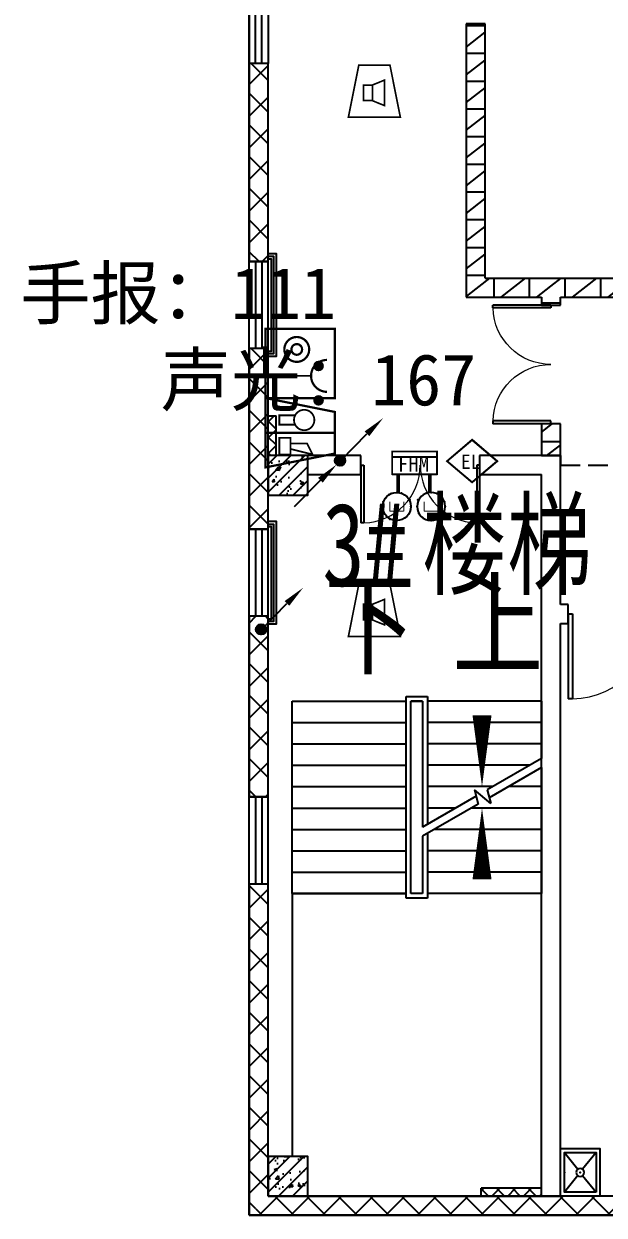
# Model space of a CAD drawing. Header units: millimetres. Extents: x -633009578 to 5705885, y -633235091 to 2571734.
# Drawn here: x 3531632 to 3538963, y 1855760 to 1870800 of the extents above; entities that cross this region are included whole.
import ezdxf
from ezdxf.enums import TextEntityAlignment as Align

# ---------------------------------------------------------------- set-up
doc = ezdxf.new("R2010")
doc.units = ezdxf.units.MM
doc.header["$LTSCALE"] = 1000
doc.header["$MEASUREMENT"] = 0
doc.linetypes.add('DASH', pattern=[0.35, 0.25, -0.1])
doc.layers.get('0').update_dxf_attribs({"color": 9})
for name, color, linetype in [('000000000000电气', 7, 'Continuous'), ('A-COLUM(柱)', 255, 'Continuous'), ('A-DOOR(门）', 4, 'Continuous'), ('A-F-AREA(计算)', 5, 'Continuous'), ('A-FLOR(看线)', 8, 'Continuous'), ('A-HATH(填充)', 8, 'Continuous'), ('A-LM-RAIL(栏杆)', 167, 'Continuous'), ('A-LVTY(厨卫)', 8, 'Continuous'), ('A-STAR(楼梯)', 51, 'Continuous'), ('A-TEXT(房间)', 243, 'Continuous'), ('A-WALL(墙)', 255, 'Continuous'), ('A-WINDOW（窗）', 4, 'Continuous'), ('DIM_SYMB', 3, 'Continuous'), ('PUB_TEXT', 7, 'Continuous'), ('TEL_TEXT', 7, 'Continuous'), ('WALL', 9, 'Continuous'), ('电-弱电平面-箭头', 3, 'Continuous'), ('设备-安防', 3, 'Continuous'), ('设备-消防', 3, 'Continuous')]:
    doc.layers.add(name, color=color, linetype=linetype)
doc.styles.add('_TCH', font='simhei.ttf', dxfattribs={"width": 0.75, "bigfont": 'hztxt.shx'})
doc.styles.add('_TCH_DIM', font='simhei.ttf', dxfattribs={"width": 0.8, "bigfont": 'hztxt.shx'})
doc.styles.add('_TEL_DIM', font='simhei.ttf', dxfattribs={"height": 3.5, "bigfont": 'HZTXT'})
doc.styles.add('IDQSTYLE', font='simhei.ttf', dxfattribs={"width": 0.707, "bigfont": 'hztxt.shx'})
doc.styles.add('宋', font='simhei.ttf', dxfattribs={"width": 0.8})
doc.styles.add('宋体', font='simhei.ttf')
pattern_1 = [(0, (1102221.475196039, 677977.5160347573), (0, 350), []), (37.875, (1102621.475196039, 677977.5160347573), (-169.61527734408, 218.0766567528281), []), (90, (1102621.475196039, 677977.5160347573), (-450, 2.755455298081545e-14), [])]
pattern_2 = [(45, (1102421.475196039, 677977.5160347573), (-200.0002033111466, 200.0002033111467), []), (135, (1102421.475196039, 677977.5160347573), (-200.0002033111467, -200.0002033111466), [])]
pattern_3 = [(45, (1102321.475196039, 677977.5160347573), (-100.0001016555733, 100.0001016555733), []), (135, (1102321.475196039, 677977.5160347573), (-100.0001016555733, -100.0001016555733), [])]

# ---------------------------------------------------------------- blocks, each defined once
blk = doc.blocks.new('HC001213')
at = {"color": 0, "linetype": 'Continuous', "const_width": 0.2}
blk.add_lwpolyline([(-1.875, 3.125), (1.875, 3.125), (3.125, -3.125), (-3.125, -3.125)], close=True, dxfattribs=at)
for points in [[(-0.243653517016746, 0.7382802506738564), (1.231346482983254, 1.338280250673856), (1.231346482983254, -1.736719749326144), (-0.243653517016746, -1.136719749326144)], [(-1.293653517016746, 0.7382802506738564), (-0.243653517016746, 0.7382802506738564), (-0.243653517016746, -1.136719749326144), (-1.293653517016746, -1.136719749326144), (-1.293653517016746, 0.7382802506738564)]]:
    blk.add_lwpolyline(points, dxfattribs=at)
at = {"color": 0, "style": 'IDQSTYLE', "width": 0.7}
blk.add_attdef('PSFHATT', (5.125, -3.125), '', height=2.5, dxfattribs=at)
blk = doc.blocks.new('HC001212')
at = {"color": 0, "linetype": 'Continuous', "const_width": 0.2}
blk.add_lwpolyline([(-1.875, 3.125), (1.875, 3.125), (3.125, -3.125), (-3.125, -3.125)], close=True, dxfattribs=at)
at = {"color": 0, "linetype": 'Continuous'}
for points, const_width in [([(0, 3.125), (0, -3.125)], 0.2), ([(-1.459485991813081, -0.8805239327332393), (-1.95948599181308, 1.119476067266761), (-0.9594859918130805, 0.619476067266761), (-0.9594859918130805, -0.8805239327332393)], 0.16), ([(-1.959485991813081, -1.880523932733239), (-1.95948599181308, -0.8805239327332393), (-0.4594859918130805, -0.8805239327332393), (-0.4594859918130805, -1.880523932733239), (-1.959485991813081, -1.880523932733239)], 0.16), ([(0.7290485194275803, -0.380523932733239), (0.7290485194281489, -1.880523932733239), (1.569048519428149, -1.880523932733239), (1.569048519430491, -0.380523932733239)], 0.16)]:
    blk.add_lwpolyline(points, dxfattribs=dict(at, const_width=const_width))
at = {"color": 0, "linetype": 'Continuous', "const_width": 0.16}
blk.add_lwpolyline([(1.799048519428144, -0.2905239327332435, 0.1989123673796631), (2.068287334970649, 0.3594760672667566, 0.1989123673796631), (1.799048519428145, 1.009476067266757, 0.1989123673796404), (1.149048519428189, 1.278714882809276, 0.1989123673796654), (0.4990485194281443, 1.009476067266757, 0.198912367379653), (0.2298097038856248, 0.3594760672667572, 0.1989123673796529), (0.4990485194281444, -0.2905239327332433, 0.1989123673796571), (1.14904851942816, -0.5597627482757622, 0.1989123673796488)], format="xyb", close=True, dxfattribs=at)
at = {"color": 0, "style": 'IDQSTYLE', "width": 0.7}
blk.add_attdef('PSFHATT', (5.125, -3.125), '', height=2.5, dxfattribs=at)
blk = doc.blocks.new('HC001208')
at = {"color": 0, "linetype": 'Continuous', "const_width": 0.2}
blk.add_lwpolyline([(-3.125, 3.125), (3.125, 3.125), (3.125, -3.125), (-3.125, -3.125)], close=True, dxfattribs=at)
blk.add_lwpolyline([(-2.560875308812533, 2.421549273106315, 0.198912367379651), (-2.13910907372117, 1.40331550819771, 0.1989123673796632), (-1.120875308812534, 0.9815492731063138, 0.1989123673796561), (-0.1026415439039181, 1.403315508197666, 0.1989123673796525), (0.3191246911874668, 2.421549273106313)], format="xyb", dxfattribs=at)
at = {"color": 0, "linetype": 'Continuous', "const_width": 0.128}
blk.add_lwpolyline([(-1.120875308812544, 0.9815492731063138), (-1.120875308812535, -2.518826738720627)], dxfattribs=at)
at = {"color": 0, "linetype": 'Continuous', "const_width": 0.2}
for points in [[(2.383210274305692, -0.3093507400644881, 0.9999999999999997), (0.1432102743056918, -0.3093507400644877, 0.9999999999999999)], [(0.7832102743056915, -0.3093507400644884, 0.9999999999999994), (1.743210274305692, -0.3093507400644881, 0.9999999999999994)]]:
    blk.add_lwpolyline(points, format="xyb", close=True, dxfattribs=at)
at = {"color": 0, "style": 'IDQSTYLE', "width": 0.7}
blk.add_attdef('PSFHATT', (5.125, -3.125), '', height=2.5, dxfattribs=at)
blk = doc.blocks.new('A$C18BE6784')
at = {"color": 3}
for p, q in [((9.966180517105386, 207.7662279362848), (523.9618938427884, 207.7662279362848)), ((523.9618938427884, 10.07556907826802), (523.9618938427884, 267.0734257409931)), ((9.966180517105386, 10.07556907826802), (523.9618938427884, 10.07556907826802))]:
    blk.add_line(p, q, dxfattribs=at)
at = {"color": 3, "const_width": 19.76906588580314}
blk.add_lwpolyline([(9.966180517105386, 267.0734257409931), (9.966180517105386, 10.07556907826802), (523.9618938427884, 10.07556907826802), (523.9618938427884, 267.0734257409931), (9.966180517105386, 267.0734257409931), (9.966180517105386, 10.07556907826802)], dxfattribs=at)
at = {"layer": 'TEL_TEXT', "style": '宋'}
blk.add_text('FHM', height=174.3631611127561, dxfattribs=at).set_placement((76.73028432228602, 37.78400701103965))
blk = doc.blocks.new('$equip_U$00000071(蒋轩)')
at = {"const_width": 0.040000000000008}
blk.add_lwpolyline([(-0.5, 0, -1), (0.5, 0, -1), (-0.5, 0, -1.4631756610552)], format="xyb", dxfattribs=at)
at = {"linetype": 'Continuous', "const_width": 0.041666666666675}
for points in [[(-0.25, -0.1666666666715173), (-0.25, 0.1666666666715173)], [(0.25, -0.1666666666715173), (0.25, 0.1666666666715173)], [(-0.25, -0.1666666666715173), (0.25, -0.1666666666715173)]]:
    blk.add_lwpolyline(points, dxfattribs=at)
blk.add_circle((0, 0), 0.5000000000001146)
blk.add_point((0, -0.5))
at = {"color": 7, "style": '_TEL_DIM', "flags": 1}
for tag in ['REMARK', 'A']:
    blk.add_attdef(tag, text='', height=1.666666666667e-05, dxfattribs=at).set_placement((0, 0), align=Align.MIDDLE_CENTER)
blk = doc.blocks.new('$equip_U$00000073(LR-JS03)')
at = {"xscale": 1.008, "yscale": 1.008, "zscale": 1.008}
blk.add_blockref('$equip_U$00000071(蒋轩)', (0, 0), dxfattribs=at)
at = {"color": 7, "style": '_TEL_DIM', "flags": 1}
for tag in ['REMARK', 'A']:
    blk.add_attdef(tag, text='', height=2e-05, dxfattribs=at).set_placement((0, 0), align=Align.MIDDLE_CENTER)
blk = doc.blocks.new('$equip_U$00000082(LR-JS03)')
blk.add_blockref('$equip_U$00000073(LR-JS03)', (0, 0))
at = {"color": 7, "style": '_TEL_DIM', "flags": 1}
for tag in ['REMARK', 'A']:
    blk.add_attdef(tag, text='', height=2e-05, dxfattribs=at).set_placement((0, 0), align=Align.MIDDLE_CENTER)
blk = doc.blocks.new('$equip_U$00000090(LR-JS03)')
for p in [(0, 0.5040000000008149), (-0.5040000000153668, 0), (0.5039999999571592, 0), (0, -0.5040000000008149)]:
    blk.add_point(p)
blk.add_blockref('$equip_U$00000082(LR-JS03)', (0, 0))
at = {"color": 7, "style": '_TEL_DIM', "flags": 1}
for tag in ['REMARK', 'A']:
    blk.add_attdef(tag, text='', height=2e-05, dxfattribs=at).set_placement((0, 0), align=Align.MIDDLE_CENTER)
blk = doc.blocks.new('$equip_U$00000099(LR-JS03)')
at = {"linetype": 'Continuous', "ltscale": 0.7, "xscale": 0.6, "yscale": 0.6, "zscale": 0.6}
blk.add_blockref('$equip_U$00000090(LR-JS03)', (0, 0), dxfattribs=at)
at = {"color": 7, "linetype": 'Continuous', "style": '_TEL_DIM', "flags": 1}
for tag in ['REMARK', 'A']:
    blk.add_attdef(tag, text='', height=2e-05, dxfattribs=at).set_placement((0, 0), align=Align.MIDDLE_CENTER)
blk = doc.blocks.new('$equip_U$00000101(LR-JS03)')
at = {"linetype": 'Continuous', "ltscale": 0.7}
for p in [(-0.1658388294745237, 0.2592770627816208), (-0.1194070677738637, 0.277826766425278), (0, 0.302399999985937), (0.1048157138284296, 0.2836537081166171), (-0.3023999999277294, 0), (-0.2900179410353303, 0.1034561744891107), (-0.2358388293068856, 0.1892770628328435), (0.2132320802193135, 0.2144244387745857), (0.2832320802845061, 0.1444244387676008), (0.30240000016056, 0), (-0.2917371464427561, -0.1356171146035194), (-0.2217371466103941, -0.2056171146105044), (0.1854639847297221, -0.2388490536250174), (0.2639371012337506, -0.1475905369734392), (-0.1517371465452015, -0.2756171146174893), (0, -0.3024000000441447)]:
    blk.add_point(p, dxfattribs=at)
blk.add_blockref('$equip_U$00000099(LR-JS03)', (0, 0), dxfattribs=at)
at = {"color": 7, "linetype": 'Continuous', "style": '_TEL_DIM', "flags": 1}
for tag in ['REMARK', 'A']:
    blk.add_attdef(tag, text='', height=2e-05, dxfattribs=at).set_placement((0, 0), align=Align.MIDDLE_CENTER)
blk = doc.blocks.new('$equip_U$00000102(LR-JS03)')
for p in [(0, 0.3931199999997261), (-0.3931199999933597, 0), (0.3931200000224635, 0), (0, -0.3931200000006356)]:
    blk.add_point(p)
at = {"xscale": 1.3, "yscale": 1.3, "zscale": 1.3}
blk.add_blockref('$equip_U$00000101(LR-JS03)', (0, 0), dxfattribs=at)
at = {"color": 7, "style": '_TEL_DIM', "flags": 1}
for tag in ['REMARK', 'A']:
    blk.add_attdef(tag, text='', height=2e-05, dxfattribs=at).set_placement((0, 0), align=Align.MIDDLE_CENTER)
blk = doc.blocks.new('FHHHM')
at = {"layer": '设备-消防', "const_width": 35.58431859444}
for points in [[(-400.2762537132949, -420.9812156084226), (-400.2762537132949, -229.5319353532395)], [(-75.17435393342748, -420.9812156084226), (-75.17435393342748, -229.5319353532395)]]:
    blk.add_lwpolyline(points, dxfattribs=at)
at = {"layer": '设备-消防'}
for name, p, xscale, yscale, zscale in [('A$C18BE6784', (-471.5657044585096, -240.3660831669113), 0.9, 0.9, 0.9), ('$equip_U$00000102(LR-JS03)', (-414.3943202504888, -564.8034442435601), 367.6065970498603, 367.6065970498603, 367.6065970498603)]:
    blk.add_blockref(name, p, dxfattribs=dict(at, xscale=xscale, yscale=yscale, zscale=zscale))
at = {"layer": '设备-消防', "xscale": -367.6065970498603, "yscale": 367.606597049965, "zscale": 367.6065970500075, "rotation": 359.9999999999998}
blk.add_blockref('$equip_U$00000102(LR-JS03)', (-61.05628739541862, -564.8034442435601), dxfattribs=at)
blk = doc.blocks.new('*X134')
at = {"color": 0, "linetype": 'Continuous'}
for p, q in [((192.590110055903, 446.7242872143482), (193.9264208598343, 448.0605980182795)), ((192.6512440212146, 447.2096852483717), (193.4410228258108, 447.9994640529679)), ((192.666080612941, 446.3759937026742), (194.2747143715083, 447.9846274612416)), ((192.8122309321682, 446.0978799531896), (194.552828120993, 447.8384771420143)), ((193.0126674313866, 445.874052383696), (194.7766556904866, 447.6380406427959)), ((193.2651240367983, 445.7022449203958), (194.9484631537868, 447.3855840373842)), ((193.5780466605768, 445.5909034754624), (195.0598045987202, 447.0726614136058)), ((193.9838870800477, 445.5724798262212), (195.0782282479613, 446.6668209941349))]:
    blk.add_line(p, q, dxfattribs=at)
blk = doc.blocks.new('HC001445')
at = {"color": 0, "linetype": 'Continuous'}
for p, q in [((0.1320978050268309, 0.05776119327106244), (3.237590705501646, 3.232738715067399)), ((-5.469508829517324, -5.531426259851287), (-2.364015929042509, -2.356448738054951))]:
    blk.add_line(p, q, dxfattribs=at)
for points in [[(3.237590705501646, 3.232738715067399, 0.8, 0, 0), (5.189490166405335, 5.119309791711203, 0, 0, 0)], [(-2.364015929042509, -2.356448738054951, 0.8, 0, 0), (-0.4121164681388194, -0.4698776614111466, 0, 0, 0)]]:
    blk.add_lwpolyline(points, format="xyseb", dxfattribs=at)
blk.add_circle((0, 0), 0.625, dxfattribs=at)
at = {"color": 0, "linetype": 'Continuous', "xscale": 0.5, "yscale": 0.5, "zscale": 0.5}
blk.add_blockref('*X134', (-96.91845018383214, -223.4069038532592), dxfattribs=at)
at = {"color": 0, "style": 'IDQSTYLE', "width": 0.7}
blk.add_attdef('PSFHATT', (7.189490166405335, -5.531426259851287), '', height=2.5, dxfattribs=at)
blk = doc.blocks.new('*X130')
at = {"color": 0, "linetype": 'Continuous'}
for p, q in [((192.587376364835, 446.7215535232801), (193.8713933576327, 448.0055705160779)), ((192.6509968705344, 446.3609099602676), (194.2320369206452, 447.9419500103785)), ((192.6864539319484, 447.2448951591055), (193.3480517218074, 447.9064929489645)), ((192.7889704286661, 446.0746194496875), (194.5183274312254, 447.8039764522467)), ((192.9823694457329, 445.8437543980423), (194.7491924828706, 447.61057743518)), ((193.2275231399996, 445.664644023597), (194.9283028573159, 447.3654237409133)), ((193.5311577474, 445.5440145622856), (195.0489323186273, 447.0617891335129)), ((193.9202347052458, 445.5088274514194), (195.0841194294935, 446.6727121756671)), ((194.6075199946775, 445.7718486721392), (194.8210982087737, 445.9854268862354))]:
    blk.add_line(p, q, dxfattribs=at)
blk = doc.blocks.new('HC001441')
at = {"color": 0, "linetype": 'Continuous'}
blk.add_line((0, -0.05776119327242668), (3.105492900474815, 3.117216328523909), dxfattribs=at)
blk.add_lwpolyline([(3.105492900474815, 3.117216328523909, 0.8, 0, 0), (5.057392361378561, 5.003787405167827, 0, 0, 0)], format="xyseb", dxfattribs=at)
blk.add_circle((0, 0), 0.625, dxfattribs=at)
at = {"color": 0, "linetype": 'Continuous', "xscale": 0.5, "yscale": 0.5, "zscale": 0.5}
blk.add_blockref('*X130', (-96.91845018383279, -223.3780232566237), dxfattribs=at)
at = {"color": 0, "style": 'IDQSTYLE', "width": 0.7}
blk.add_attdef('PSFHATT', (7.057392361378561, -0.62500001), '', height=2.5, dxfattribs=at)
blk = doc.blocks.new('$equip$00002474')
for p, q in [((-0.519992380955955, 1.000000338535756e-05), (7.619048119522631e-06, 0.4400100000020757)), ((7.619048119522631e-06, 0.4400100000020757), (0.5200076190521941, 1.000000338535756e-05)), ((7.619048119522631e-06, -0.4399899999989429), (-0.519992380955955, 1.000000338535756e-05)), ((0.5200076190521941, 1.000000338535756e-05), (7.619048119522631e-06, -0.4399899999989429))]:
    blk.add_line(p, q)
at = {"const_width": 0.04}
blk.add_lwpolyline([(7.619048119522631e-06, 0.4400100000020757), (-0.519992380955955, 1.000000338535756e-05), (7.619048119522631e-06, -0.4399899999989429), (0.5200076190521941, 1.000000338535756e-05), (7.619048119522631e-06, 0.4400100000020757), (-0.519992380955955, 1.000000338535756e-05)], dxfattribs=at)
for p in [(7.619048119522631e-06, 0.4400100000020757), (-0.519992380955955, 1.000000338535756e-05), (0.5200076190521941, 1.000000338535756e-05), (7.619048119522631e-06, -0.4399899999989429)]:
    blk.add_point(p)
at = {"color": 7, "style": '_TEL_DIM'}
blk.add_attdef('$TEXT$', text='', height=0.3, dxfattribs=at).set_placement((0.02805548798642121, 0.01213281898526475), align=Align.MIDDLE_CENTER)
at = {"color": 7, "style": '_TEL_DIM', "flags": 1}
blk.add_attdef('A', text='', height=2e-05, dxfattribs=at).set_placement((0, 0), align=Align.MIDDLE_CENTER)
blk = doc.blocks.new('$lvtry$00000191')
at = {"color": 0}
for p, q in [((-250, -50, 1e-08), (-39.04344047215272, -218.7652476222793, 1e-08)), ((39.04344047215272, -218.7652476222793, 1e-08), (250, -50, 1e-08)), ((-250, -450, 1e-08), (-39.04344047215272, -281.2347523777207, 1e-08)), ((39.04344047215272, -281.2347523777244, 1e-08), (250, -450, 1e-08))]:
    blk.add_line(p, q, dxfattribs=at)
at = {"color": 0, "elevation": 1e-08}
for points in [[(300, -500), (300, 0), (-300, 0), (-300, -500)], [(250, -450), (250, -50), (-250, -50), (-250, -450)]]:
    blk.add_lwpolyline(points, close=True, dxfattribs=at)
at = {"color": 0}
blk.add_circle((0, -250, 1e-08), 50, dxfattribs=at)
for p in [(0, -50, 1e-08), (0, -250, 1e-08)]:
    blk.add_point(p, dxfattribs=at)
blk = doc.blocks.new('$DorLib2D$00000002')
for p, q in [((-0.5, -5.684341886080802e-17), (-0.5000000000000007, 0.4875)), ((-0.4750000000000007, 0.4875), (-0.5000000000000007, 0.4875)), ((-0.475, -2.842170943040401e-17), (-0.4750000000000007, 0.4875)), ((0.475, -2.842170943040401e-17), (0.4750000000000007, 0.4875)), ((0.4750000000000007, 0.4875), (0.5000000000000007, 0.4875)), ((0.5, -5.684341886080802e-17), (0.5000000000000007, 0.4875)), ((-0.5, -5.684341886080802e-17), (-0.475, -2.842170943040401e-17)), ((0.5, -5.684341886080802e-17), (0.475, -2.842170943040401e-17))]:
    blk.add_line(p, q)
at = {"lineweight": 13}
for centre, start, end in [((-0.4875, -4.263256414560601e-17), 0, 88.53071641864632), ((0.4875, -4.263256414560601e-17), 91.4692835813537, 180)]:
    blk.add_arc(centre, 0.4875, start, end, dxfattribs=at)
blk = doc.blocks.new('$DorLib2D$00000001')
for p, q in [((0.45, 0.9750000000000001), (0.5000000000000002, 0.9750000000000001)), ((0.45, 0), (0.45, 0.9750000000000001)), ((0.5, 0), (0.5, 0.9750000000000001)), ((0.5, 0), (0.45, 0))]:
    blk.add_line(p, q)
at = {"lineweight": 13}
blk.add_arc((0.475, 0), 0.975, 91.4692835813538, 180, dxfattribs=at)
blk = doc.blocks.new('$TCHSYS$WIN2D')
for p, q in [((-0.5, 0.5), (0.5, 0.5)), ((-0.5, 0.5), (-0.4999999999999999, -0.5)), ((0.5, 0.5), (0.4999999999999998, -0.5)), ((0.5, 0.1666666666666666), (-0.5, 0.1666666666666666)), ((0.5, -0.1666666666666667), (-0.5, -0.1666666666666667)), ((-0.4999999999999999, -0.5), (0.5, -0.5))]:
    blk.add_line(p, q)
blk = doc.blocks.new('_FZH')
h = blk.add_hatch()
h.set_pattern_fill('钢筋混凝土', color=256, scale=0.1, style=0)
h.set_pattern_definition([(45, (0, 0), (-0.1767766952966369, 0.1767766952966369), []), (50, (0, 0), (0.7172601826007535, -0.06275213498259512), [0.07500000000000001, -0.8250000000000001]), (355, (0, 0), (-0.138751333613, 0.7521921337000119), [0.06, -0.66]), (100.4514, (0.05977168000000001, -0.00522934), (0.5785093817140216, 0.6894395420609536), [0.06374019, -0.701142112]), (46.1842, (0, 0.2), (1.067241048625645, -0.1655190143290181), [0.1125, -1.2375]), (96.6356, (0.088936745, 0.186206693), (0.9346627055487033, 0.9741178709004418), [0.095610288, -1.051713]), (351.1842, (0, 0.2), (0.9346619451336272, 0.9741186009253247), [0.09000000000000001, -0.9900000000000001]), (21, (0.1, 0.15), (0.5969070521184617, -0.4026188906653388), [0.07500000000000001, -0.8250000000000001]), (326, (0.1, 0.15), (0.2433153319215824, 0.7251500450468529), [0.06, -0.66]), (71.4514, (0.149742233, 0.116448394), (0.84022262858149, 0.3225304967099524), [0.06374019, -0.701142112]), (37.50000000000001, (0, 0), (0.01215985531729062, 0.3328938538313115), [0, -0.652, 0, -0.67, 0, -0.6625000000000001]), (7.499999999999999, (0, 0), (0.2630695374421486, 0.3944117118823603), [0, -0.382, 0, -0.637, 0, -0.2525]), (-32.5, (-0.223, 0), (0.533822436172409, -0.02255487173437976), [0, -0.25, 0, -0.78, 0, -1.035]), (-42.5, (-0.323, 0), (0.5831861693423862, 0.1001049823323177), [0, -0.325, 0, -0.518, 0, -0.735])])
h.paths.add_polyline_path([(-0.5, -0.5), (0.5, -0.5), (0.5, 0.5), (-0.5, 0.5)])
blk.add_lwpolyline([(-0.5, -0.5), (0.5, -0.5), (0.5, 0.5), (-0.5, 0.5)], close=True)

msp = doc.modelspace()

# ---------------------------------------------------------------- hatches: boundary and pattern name
at = {"layer": 'A-HATH(填充)'}
h = msp.add_hatch(dxfattribs=at)
h.set_pattern_fill('空心砖', color=256, scale=100, style=0)
h.set_pattern_definition(pattern_1)
h.paths.add_polyline_path([(3537459.994031793, 1867589.596922116), (3537459.99403183, 1870799.596922107), (3537219.994031789, 1870799.596922107), (3537219.994031793, 1867349.596922118)])
h = msp.add_hatch(dxfattribs=at)
h.set_pattern_fill('多孔材料', color=256, scale=100, style=0)
h.set_pattern_definition(pattern_2)
h.paths.add_polyline_path([(3534479.994031742, 1870299.596922615), (3534479.994031742, 1867799.596923633), (3534719.994031747, 1867799.596923633), (3534719.994031747, 1870299.596922615)])
h = msp.add_hatch(dxfattribs=at)
h.set_pattern_fill('空心砖', color=256, scale=100, style=0)
h.set_pattern_definition(pattern_1)
h.paths.add_polyline_path([(3537459.994031793, 1867589.596922116), (3537219.994031793, 1867349.596922118), (3538169.994031626, 1867349.596922118), (3538289.994031725, 1867429.596922322), (3538289.994031765, 1867589.596922424)])
h = msp.add_hatch(dxfattribs=at)
h.set_pattern_fill('空心砖', color=256, scale=100, style=0)
h.set_pattern_definition(pattern_1)
h.paths.add_polyline_path([(3538289.994031725, 1867429.596922322), (3538409.994031784, 1867349.596922423), (3557819.994031749, 1867349.596922424), (3557819.994031756, 1867509.596922433), (3557699.99403176, 1867589.596922423), (3538289.994031765, 1867589.596922424)])
h = msp.add_hatch(dxfattribs=at)
h.set_pattern_fill('空心砖', color=256, scale=100, style=0)
h.set_pattern_definition(pattern_1)
h.paths.add_polyline_path([(3538169.994031626, 1867349.596922118), (3538169.994031784, 1867249.596922107), (3538409.994031666, 1867249.596922107), (3538409.994031784, 1867349.596922423), (3538289.994031725, 1867429.596922322)])
h = msp.add_hatch(dxfattribs=at)
h.set_pattern_fill('多孔材料', color=256, scale=100, style=0)
h.set_pattern_definition(pattern_2)
h.paths.add_polyline_path([(3534479.994031742, 1866699.596923633), (3534479.994031742, 1864419.59692465), (3534719.994031747, 1864419.59692465), (3534719.994031747, 1866699.596923633)])
h = msp.add_hatch(dxfattribs=at)
h.set_pattern_fill('多孔材料', color=256, scale=50, style=0)
h.set_pattern_definition(pattern_3)
h.paths.add_polyline_path([(3534819.994031747, 1865349.59692243), (3534819.994031749, 1865849.596922424), (3534719.994031749, 1865849.596922425), (3534719.994031747, 1865349.59692243)])
h = msp.add_hatch(dxfattribs=at)
h.set_pattern_fill('空心砖', color=256, scale=100, style=0)
h.set_pattern_definition(pattern_1)
h.paths.add_polyline_path([(3538409.994031765, 1865349.596923823), (3538409.994031651, 1865749.596922107), (3538169.994031888, 1865749.596922107), (3538169.994031765, 1865349.596923823)])
h = msp.add_hatch(dxfattribs=at)
h.set_pattern_fill('多孔材料', color=256, scale=100, style=0)
h.set_pattern_definition(pattern_2)
h.paths.add_polyline_path([(3534479.994031742, 1863319.59692465), (3534479.994031741, 1861039.596924141), (3534719.994031747, 1861039.596924141), (3534719.994031747, 1863319.59692465)])
h = msp.add_hatch(dxfattribs=at)
h.set_pattern_fill('多孔材料', color=256, scale=100, style=0)
h.set_pattern_definition(pattern_2)
h.paths.add_polyline_path([(3534719.994031751, 1855999.596922429), (3534719.994031747, 1859939.596924141), (3534479.994031741, 1859939.596924141), (3534479.994031744, 1855759.596922407)])
h = msp.add_hatch(dxfattribs=at)
h.set_pattern_fill('多孔材料', color=256, scale=50, style=0)
h.set_pattern_definition(pattern_3)
h.paths.add_polyline_path([(3538169.994031634, 1856099.596922402), (3537409.994031553, 1856099.596922402), (3537409.994031553, 1855999.596922402), (3538169.994031634, 1855999.596922402)])
h = msp.add_hatch(dxfattribs=at)
h.set_pattern_fill('多孔材料', color=256, scale=100, style=0)
h.set_pattern_definition(pattern_2)
h.paths.add_polyline_path([(3534479.994031744, 1855759.596922407), (3539329.994032506, 1855759.596922414), (3539329.994032506, 1855999.596922435), (3534719.994031751, 1855999.596922429)])

# ---------------------------------------------------------------- linework, layer by layer
at = {"layer": 'A-F-AREA(计算)'}
msp.add_lwpolyline([(3534479.971570265, 1991839.59697076), (3668759.971570265, 1991839.59697076), (3668759.971570265, 1855759.59697076), (3534479.971570265, 1855759.59697076)], close=True, dxfattribs=at)
at = {"layer": 'A-FLOR(看线)'}
for points in [[(3534719.994031749, 1867899.596928556), (3534819.994031749, 1867899.596928556), (3534819.994031749, 1866599.596928518), (3534719.994031767, 1866599.596928518)], [(3534719.994031749, 1864519.596929319), (3534819.994031749, 1864519.596929319), (3534819.994031749, 1863219.596929281), (3534719.994031767, 1863219.596929281)]]:
    msp.add_lwpolyline(points, dxfattribs=at)
at = {"layer": 'A-LM-RAIL(栏杆)'}
for points in [[(3534719.994031749, 1867864.596928556), (3534784.994031749, 1867864.596928556), (3534784.994031749, 1866634.596928518), (3534719.994031767, 1866634.596928518)], [(3534719.994031749, 1867834.596928556), (3534754.994031749, 1867834.596928556), (3534754.994031749, 1866664.596928518), (3534719.994031767, 1866664.596928518)], [(3534719.994031749, 1864484.596929319), (3534784.994031749, 1864484.596929319), (3534784.994031749, 1863254.596929281), (3534719.994031767, 1863254.596929281)], [(3534719.994031749, 1864454.596929319), (3534754.994031749, 1864454.596929319), (3534754.994031749, 1863284.596929281), (3534719.994031767, 1863284.596929281)]]:
    msp.add_lwpolyline(points, dxfattribs=at)
at = {"layer": 'A-STAR(楼梯)'}
for p, q in [((3536459.994031734, 1862309.596924359), (3536729.994031734, 1862309.596924359)), ((3536459.994031734, 1859759.596922034), (3536459.994031734, 1862309.596924359)), ((3536729.994031734, 1862309.596924359), (3536729.994031718, 1860693.960263717)), ((3535019.994031773, 1859819.596922479), (3535019.994031773, 1862249.596922479)), ((3535019.994031773, 1862249.596922479), (3536459.994031773, 1862249.596922453)), ((3536519.994031773, 1859819.596922479), (3536519.994031773, 1862249.596922479)), ((3536519.994031734, 1862249.596922034), (3536669.994031929, 1862249.596922034)), ((3536519.994031734, 1859819.596922034), (3536519.994031734, 1862249.596922034)), ((3536669.994031773, 1862249.596922479), (3536519.994031773, 1862249.596922479)), ((3536669.994031773, 1862249.596922479), (3536669.994031639, 1860659.319247505)), ((3536669.994031929, 1862249.596922034), (3536669.99403184, 1860659.319247621)), ((3538169.994031773, 1862249.596922479), (3536729.994031718, 1862249.596922453)), ((3538169.994031773, 1862249.596922479), (3538169.994031639, 1861525.344651238)), ((3535019.994031773, 1861979.596922479), (3536459.994031773, 1861979.596922453)), ((3538169.994031773, 1861979.596922479), (3536729.994031718, 1861979.596922453)), ((3535019.994031773, 1861709.596922479), (3536459.994031773, 1861709.596922453)), ((3538169.994031773, 1861709.596922479), (3536729.994031718, 1861709.596922778)), ((3538169.994031639, 1861525.344651309), (3537484.398098236, 1861129.515654843)), ((3535019.994031773, 1861439.596922479), (3536459.994031773, 1861439.596922453)), ((3538021.474608564, 1861439.596922398), (3536729.994031718, 1861439.596922453)), ((3538169.994031639, 1861409.874597598), (3537511.193017526, 1861029.515654669)), ((3538169.994031639, 1861409.874597823), (3538169.994031773, 1859819.596922479)), ((3535019.994031773, 1861169.596922479), (3536459.994031773, 1861169.596922453)), ((3537346.077730879, 1861049.656353523), (3536669.994031639, 1860659.319247611)), ((3537553.820890239, 1861169.596922399), (3536729.994031718, 1861169.596922453)), ((3537530.579557751, 1860957.164103572), (3537324.534616313, 1861130.056337939)), ((3537324.534616313, 1861130.056337939), (3537372.872650174, 1860949.656353327)), ((3537484.398098236, 1861129.515654843), (3537530.579557751, 1860957.164103572)), ((3538169.994031773, 1861169.596922479), (3537753.820889982, 1861169.596922403)), ((3535019.994031773, 1860899.596922479), (3536459.994031773, 1860899.596922778)), ((3537372.872650174, 1860949.656353327), (3536669.994031639, 1860543.849193623)), ((3537086.167172311, 1860899.596922401), (3536729.994031718, 1860899.596922453)), ((3538169.994031773, 1860899.596922479), (3537286.16717271, 1860899.596922404)), ((3535019.994031773, 1860629.596922479), (3536459.994031773, 1860629.596922453)), ((3538169.994031773, 1860629.596922479), (3536818.513455356, 1860629.596922745)), ((3536669.994031639, 1860543.849193464), (3536669.994031773, 1859819.596922479)), ((3536669.99403184, 1860543.849193581), (3536669.994031929, 1859819.596922034)), ((3536729.994031718, 1860578.490209669), (3536729.994031734, 1859759.596922034)), ((3535019.994031773, 1860359.596922479), (3536459.994031773, 1860359.596922453)), ((3538169.994031773, 1860359.596922479), (3536729.994031718, 1860359.596922778)), ((3535019.994031773, 1860089.596922479), (3536459.994031773, 1860089.596922453)), ((3538169.994031773, 1860089.596922479), (3536729.994031718, 1860089.596922453)), ((3535019.994031773, 1859819.596922479), (3536459.994031773, 1859819.596922453)), ((3535019.994031773, 1859819.596922479), (3535019.994031807, 1856499.596921476)), ((3536459.994031773, 1859819.596922684), (3535019.994031773, 1859819.596922479)), ((3536729.994031734, 1859759.596922034), (3536459.994031734, 1859759.596922034)), ((3536669.994031929, 1859819.596922034), (3536519.994031734, 1859819.596922034)), ((3536669.99403184, 1859819.596922499), (3536519.994031522, 1859819.596922649)), ((3538169.994031773, 1859819.596922479), (3536729.994031718, 1859819.596922453)), ((3538169.994031773, 1859819.596922479), (3536729.994031718, 1859819.596922499)), ((3538169.994031773, 1855999.596922479), (3538169.994031773, 1859819.596922479)), ((3535219.994031, 1855999.596922499), (3538169.994031773, 1855999.596922479))]:
    msp.add_line(p, q, dxfattribs=at)
at = {"layer": 'A-WALL(墙)'}
for p, q in [((3537459.99403183, 1870799.596922107), (3537219.994031789, 1870799.596922107)), ((3537219.994031789, 1870799.596922107), (3537219.994031793, 1867349.596922118)), ((3537459.994031793, 1867589.596922116), (3537459.99403183, 1870799.596922107)), ((3537459.994031793, 1867589.596922116), (3538289.994031765, 1867589.596922424)), ((3538289.994031765, 1867589.596922424), (3557699.99403176, 1867589.596922423)), ((3537219.994031793, 1867349.596922118), (3538169.994031626, 1867349.596922118)), ((3538169.994031626, 1867349.596922118), (3538169.994031784, 1867249.596922107)), ((3538169.994031784, 1867249.596922107), (3538409.994031666, 1867249.596922107)), ((3538409.994031666, 1867249.596922107), (3538409.994031784, 1867349.596922423)), ((3538409.994031784, 1867349.596922423), (3557819.994031749, 1867349.596922424)), ((3534719.994031747, 1865349.59692243), (3534719.994031749, 1865849.596922425)), ((3534719.994031749, 1865849.596922425), (3534819.994031749, 1865849.596922424)), ((3534819.994031747, 1865349.59692243), (3534819.994031749, 1865849.596922424)), ((3538409.994031651, 1865749.596922107), (3538169.994031888, 1865749.596922107)), ((3538169.994031888, 1865749.596922107), (3538169.994031765, 1865349.596923823)), ((3538409.994031765, 1865349.596923823), (3538409.994031651, 1865749.596922107)), ((3535889.994031488, 1865349.59692237), (3535219.994031977, 1865349.596922442)), ((3535889.994031488, 1865109.596922472), (3535889.994031488, 1865349.59692237)), ((3538289.994031765, 1865349.596922424), (3537389.994031488, 1865349.59692237)), ((3537389.994031488, 1865349.59692237), (3537389.994031488, 1865109.596922447)), ((3538169.994031765, 1865349.596923823), (3538409.994031765, 1865349.596923823)), ((3538409.994030471, 1865349.59692243), (3538289.994031765, 1865349.596922424)), ((3538409.994031642, 1865229.596922456), (3538409.994030471, 1865349.59692243)), ((3538409.994031642, 1863469.596922175), (3538409.994031642, 1865229.596922456)), ((3535219.994031977, 1865109.596922531), (3535889.994031488, 1865109.596922472)), ((3537389.994031488, 1865109.596922447), (3538169.99403167, 1865109.59692237)), ((3538169.994031765, 1863349.59692221), (3538169.99403167, 1865109.59692237)), ((3538509.994032506, 1863469.596922113), (3538409.994031642, 1863469.596922175)), ((3538509.994032506, 1863229.596922365), (3538509.994032506, 1863469.596922113)), ((3538169.994031765, 1855999.596922424), (3538169.994031765, 1863349.59692221)), ((3538409.994031765, 1863229.59692234), (3538509.994032506, 1863229.596922365)), ((3538409.994031765, 1855999.596922424), (3538409.994031765, 1863229.59692234)), ((3538169.994031634, 1856099.596922402), (3537409.994031553, 1856099.596922402)), ((3537409.994031553, 1855999.596922402), (3537409.994031553, 1856099.596922402)), ((3538169.994031634, 1855999.596922402), (3538169.994031634, 1856099.596922402)), ((3538169.994031634, 1855999.596922402), (3537409.994031553, 1855999.596922402)), ((3538169.994031765, 1855999.596922424), (3538409.994031765, 1855999.596922424))]:
    msp.add_line(p, q, dxfattribs=at)
at = {"layer": 'A-WINDOW（窗）', "linetype": 'DASH'}
for p, q in [((3538409.994030931, 1865349.596922424), (3538409.994030931, 1865229.596922424)), ((3538409.994030931, 1865229.596922424, 800), (3540409.994030931, 1865229.596922424, 800))]:
    msp.add_line(p, q, dxfattribs=at)
at = {"layer": 'DIM_SYMB'}
for points in [[(3535769.994031773, 1862384.596922479, 0, 0, 0), (3535769.994031773, 1857909.596922479, 0, 0, 0), (3537419.994031773, 1857909.596922479, 0, 0, 0), (3537419.994031773, 1860899.596922479, 0, 240.0000000000001, 0), (3537419.994031773, 1859999.596922479, 0, 0, 0)], [(3537419.994031773, 1862384.596922479, 0, 0, 0), (3537419.994031773, 1861169.596922479, 0, 240.0000000000001, 0), (3537419.994031773, 1862069.596922479, 0, 0, 0)]]:
    msp.add_lwpolyline(points, format="xyseb", dxfattribs=at)
at = {"layer": 'WALL'}
for p, q in [((3534479.994031742, 1870299.596922615), (3534479.994031742, 1867799.596923633)), ((3534719.994031747, 1870299.596922615), (3534479.994031742, 1870299.596922615)), ((3534719.994031747, 1867799.596923633), (3534719.994031747, 1870299.596922615)), ((3534479.994031742, 1867799.596923633), (3534719.994031747, 1867799.596923633)), ((3534479.994031742, 1866699.596923633), (3534479.994031742, 1864419.59692465)), ((3534719.994031747, 1866699.596923633), (3534479.994031742, 1866699.596923633)), ((3534719.994031747, 1864419.59692465), (3534719.994031747, 1866699.596923633)), ((3534479.994031742, 1864419.59692465), (3534719.994031747, 1864419.59692465)), ((3534479.994031742, 1863319.59692465), (3534479.994031741, 1861039.596924141)), ((3534719.994031747, 1863319.59692465), (3534479.994031742, 1863319.59692465)), ((3534719.994031747, 1861039.596924141), (3534719.994031747, 1863319.59692465)), ((3534479.994031741, 1861039.596924141), (3534719.994031747, 1861039.596924141)), ((3534719.994031747, 1859939.596924141), (3534479.994031741, 1859939.596924141)), ((3534479.994031741, 1859939.596924141), (3534479.994031744, 1855759.596922407)), ((3534719.994031751, 1855999.596922429), (3534719.994031747, 1859939.596924141)), ((3539329.994032506, 1855999.596922435), (3534719.994031751, 1855999.596922429)), ((3534479.994031744, 1855759.596922407), (3539329.994032506, 1855759.596922414))]:
    msp.add_line(p, q, dxfattribs=at)

# ---------------------------------------------------------------- block references
at = {"layer": '000000000000电气', "color": 3, "xscale": 1.2285, "yscale": 1.2285, "zscale": 1.2285}
msp.add_blockref('FHHHM', (3536852.569342182, 1865400.006348177), dxfattribs=at)
at = {"layer": 'A-COLUM(柱)', "xscale": 500, "yscale": 500, "zscale": 500}
for p in [(3534969.994031765, 1865099.596922424), (3534969.994031765, 1856249.596922424)]:
    msp.add_blockref('_FZH', p, dxfattribs=at)
at = {"layer": 'A-DOOR(门）', "extrusion": (0, 0, -1)}
for name, p, xscale, yscale, zscale, rotation in [('$DorLib2D$00000002', (-3538289.994031765, 1866499.596922321), 1500, 1500, 1500, 270), ('$DorLib2D$00000002', (-3536639.994031765, 1865229.596922424), -1500, 1500, 1500, 180), ('$DorLib2D$00000001', (-3539059.99403241, 1863349.596922211), -1100, 1100, 1100, 180)]:
    msp.add_blockref(name, p, dxfattribs=dict(at, xscale=xscale, yscale=yscale, zscale=zscale, rotation=rotation))
at = {"layer": 'A-LVTY(厨卫)', "xscale": -1, "rotation": 89.99999999999993}
msp.add_blockref('$lvtry$00000191', (3538409.994032434, 1856299.596922424, -1e-08), dxfattribs=at)
at = {"layer": 'A-WINDOW（窗）', "xscale": 52000, "yscale": 240, "zscale": 52000, "rotation": 270}
msp.add_blockref('$TCHSYS$WIN2D', (3534599.994031749, 1896299.596922374), dxfattribs=at)
at = {"layer": 'A-WINDOW（窗）', "extrusion": (0, 0, -1), "xscale": 1100, "yscale": 240, "zscale": 1100, "rotation": 90.00000000000001}
for p in [(-3534599.994031749, 1867249.596924011), (-3534599.994031749, 1863869.59692475), (-3534599.994031749, 1860489.596924011)]:
    msp.add_blockref('$TCHSYS$WIN2D', p, dxfattribs=at)
at = {"layer": '电-弱电平面-箭头', "color": 4, "xscale": 105, "yscale": 105, "zscale": 105}
for name, p in [('HC001445', (3535627.000002846, 1865284.99999778)), ('HC001441', (3534629.499999736, 1863154.89985051))]:
    msp.add_blockref(name, p, dxfattribs=at)
at = {"layer": '设备-安防'}
ref = msp.add_blockref('$equip$00002474', (3537294.294265661, 1865278.670522454), dxfattribs=dict(at, xscale=607.5, yscale=607.5, zscale=607.5, rotation=180))
ref.add_attrib('$TEXT$', 'EL', dxfattribs={"layer": '0', "color": 7, "height": 182.25, "style": '_TEL_DIM'}).set_placement((3537277.25055686, 1865271.299834969), align=Align.MIDDLE_CENTER)
at = {"layer": '设备-消防', "xscale": 105, "yscale": 105, "zscale": 105}
for p in [(3536060.245779686, 1869949.125), (3536060.245779686, 1863393.625)]:
    msp.add_blockref('HC001213', p, dxfattribs=at)
at = {"layer": '设备-消防', "xscale": -140, "yscale": 140, "zscale": 140, "rotation": 270}
for name, p in [('HC001208', (3535123.206391599, 1866512.15872168)), ('HC001212', (3535123.206391599, 1865637.15872168))]:
    msp.add_blockref(name, p, dxfattribs=at)

# ---------------------------------------------------------------- texts
at = {"layer": '000000000000电气', "color": 2, "lineweight": 35, "style": '宋体'}
msp.add_text('手报：111', height=650, dxfattribs=at).set_placement((3531587.630177516, 1867075.11165735))
at = {"layer": '000000000000电气', "color": 5, "lineweight": 35, "style": '宋体'}
msp.add_text('声光：167', height=650, dxfattribs=at).set_placement((3533360.443371726, 1865982.801325082))
at = {"layer": 'A-TEXT(房间)', "style": '_TCH', "width": 0.75}
for s, p in [('楼梯', (3536662.881542332, 1863703.116725123)), ('3#', (3535402.881542332, 1863703.116725123))]:
    msp.add_text(s, height=1050, dxfattribs=at).set_placement(p)
at = {"layer": 'PUB_TEXT', "style": '_TCH_DIM', "width": 0.8}
for s, p in [('下', (3535429.364110513, 1862699.596922479)), ('上', (3537046.293244371, 1862699.596922479))]:
    msp.add_text(s, height=1050, dxfattribs=at).set_placement(p)

doc.saveas('drawing.dxf')
